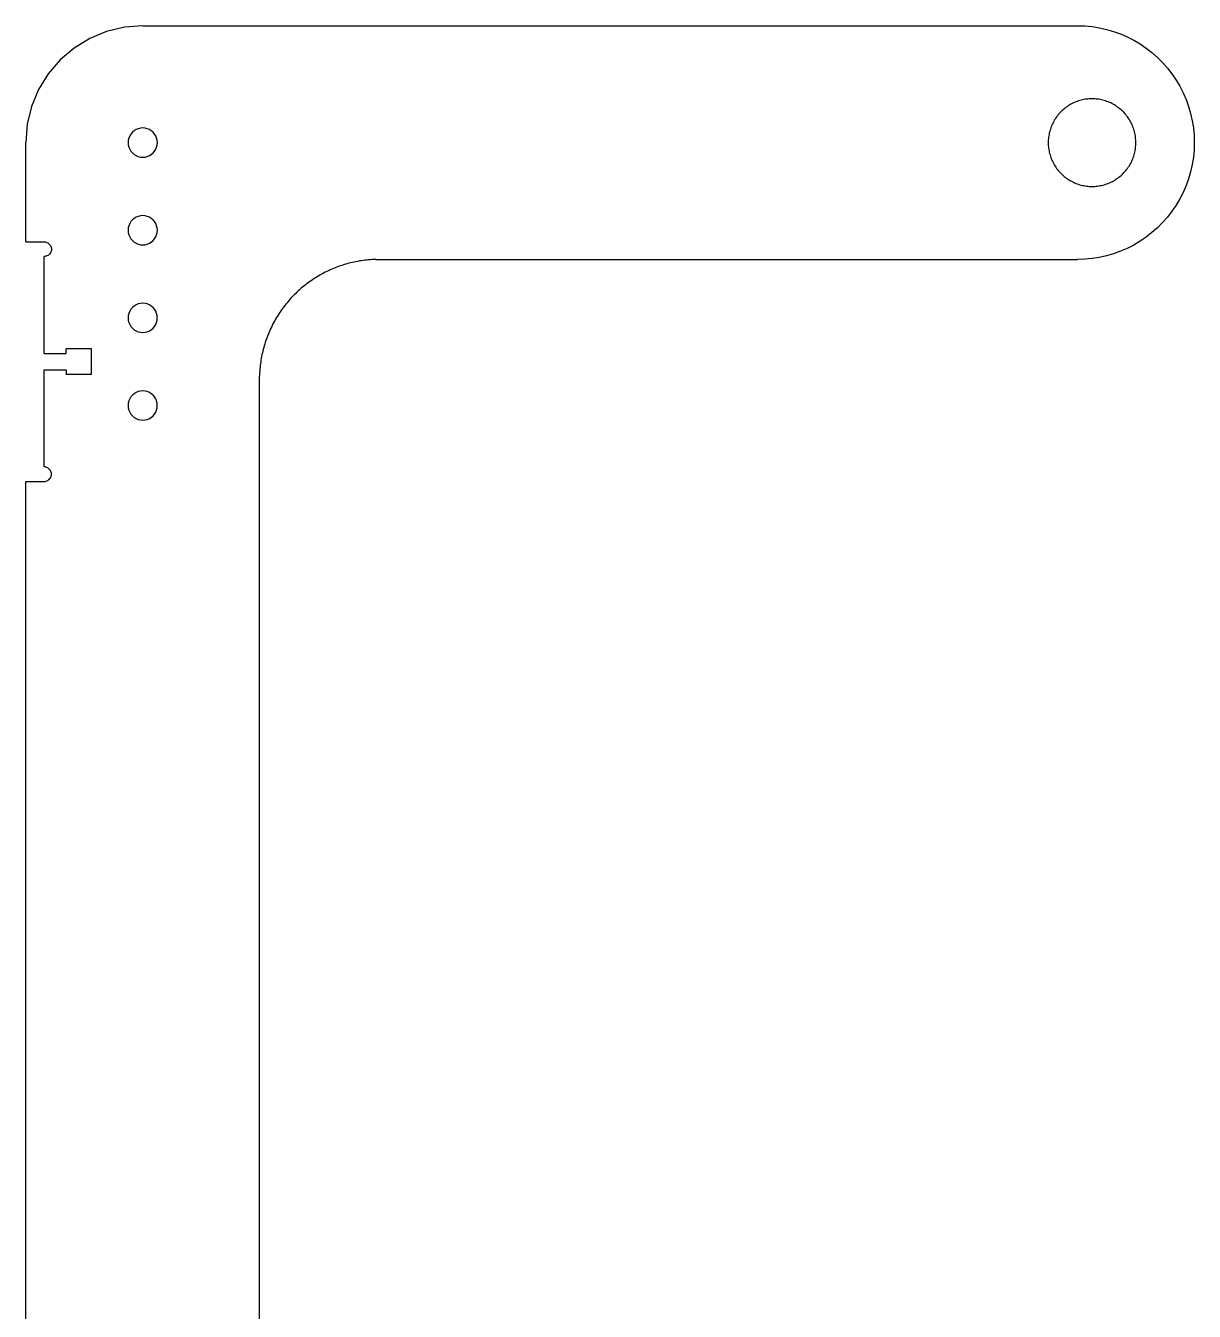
# Model space of a CAD drawing. Extents: x -89 to 89, y -45 to 45.
# Drawn here: x -38.86 to -18.86, y -22.81 to -0.81 of the extents above; entities that cross this region are included whole.
import ezdxf

# ---------------------------------------------------------------- set-up
doc = ezdxf.new("R2010")
doc.units = 0
doc.header["$MEASUREMENT"] = 0
doc.layers.get('0').update_dxf_attribs({"linetype": 'CONTINUOUS'})

msp = doc.modelspace()

# ---------------------------------------------------------------- linework, layer by layer
for p, q in [((-37.172, -0.835), (-37.477, -0.909)), ((-36.859, -0.811), (-37.172, -0.835)), ((-36.859, -0.811), (-20.859, -0.811)), ((-20.859, -0.811), (-20.733, -0.815)), ((-20.733, -0.815), (-20.608, -0.827)), ((-20.608, -0.827), (-20.484, -0.847)), ((-20.484, -0.847), (-20.362, -0.874)), ((-20.362, -0.874), (-20.241, -0.909)), ((-37.767, -1.029), (-38.035, -1.193)), ((-37.477, -0.909), (-37.767, -1.029)), ((-20.241, -0.909), (-20.123, -0.952)), ((-20.123, -0.952), (-20.008, -1.002)), ((-20.008, -1.002), (-19.896, -1.059)), ((-19.896, -1.059), (-19.787, -1.123)), ((-38.035, -1.193), (-38.273, -1.396)), ((-19.787, -1.123), (-19.684, -1.193)), ((-19.684, -1.193), (-19.584, -1.27)), ((-19.584, -1.27), (-19.49, -1.353)), ((-38.273, -1.396), (-38.477, -1.635)), ((-19.49, -1.353), (-19.401, -1.442)), ((-19.401, -1.442), (-19.318, -1.536)), ((-19.318, -1.536), (-19.241, -1.636)), ((-38.477, -1.635), (-38.641, -1.903)), ((-19.241, -1.636), (-19.17, -1.74)), ((-19.17, -1.74), (-19.107, -1.848)), ((-38.641, -1.903), (-38.761, -2.193)), ((-19.107, -1.848), (-19.049, -1.96)), ((-19.049, -1.96), (-19, -2.075)), ((-38.761, -2.193), (-38.835, -2.498)), ((-21.031, -2.191), (-21.05, -2.204)), ((-21.011, -2.178), (-21.031, -2.191)), ((-20.991, -2.166), (-21.011, -2.178)), ((-20.97, -2.154), (-20.991, -2.166)), ((-20.95, -2.143), (-20.97, -2.154)), ((-20.928, -2.133), (-20.95, -2.143)), ((-20.907, -2.123), (-20.928, -2.133)), ((-20.885, -2.114), (-20.907, -2.123)), ((-20.863, -2.106), (-20.885, -2.114)), ((-20.841, -2.098), (-20.863, -2.106)), ((-20.818, -2.091), (-20.841, -2.098)), ((-20.796, -2.085), (-20.818, -2.091)), ((-20.773, -2.079), (-20.796, -2.085)), ((-20.75, -2.075), (-20.773, -2.079)), ((-20.726, -2.07), (-20.75, -2.075)), ((-20.703, -2.067), (-20.726, -2.07)), ((-20.68, -2.065), (-20.703, -2.067)), ((-20.656, -2.063), (-20.68, -2.065)), ((-20.633, -2.062), (-20.656, -2.063)), ((-20.609, -2.061), (-20.633, -2.062)), ((-20.586, -2.062), (-20.609, -2.061)), ((-20.562, -2.063), (-20.586, -2.062)), ((-20.539, -2.065), (-20.562, -2.063)), ((-20.515, -2.067), (-20.539, -2.065)), ((-20.492, -2.07), (-20.515, -2.067)), ((-20.469, -2.075), (-20.492, -2.07)), ((-20.446, -2.079), (-20.469, -2.075)), ((-20.423, -2.085), (-20.446, -2.079)), ((-20.4, -2.091), (-20.423, -2.085)), ((-20.377, -2.098), (-20.4, -2.091)), ((-20.355, -2.106), (-20.377, -2.098)), ((-20.333, -2.114), (-20.355, -2.106)), ((-20.311, -2.123), (-20.333, -2.114)), ((-20.29, -2.133), (-20.311, -2.123)), ((-20.269, -2.143), (-20.29, -2.133)), ((-20.248, -2.154), (-20.269, -2.143)), ((-20.227, -2.166), (-20.248, -2.154)), ((-20.207, -2.178), (-20.227, -2.166)), ((-20.188, -2.191), (-20.207, -2.178)), ((-20.168, -2.205), (-20.188, -2.191)), ((-19, -2.075), (-18.957, -2.193)), ((-18.957, -2.193), (-18.922, -2.314)), ((-21.242, -2.409), (-21.255, -2.429)), ((-21.229, -2.39), (-21.242, -2.409)), ((-21.216, -2.37), (-21.229, -2.39)), ((-21.202, -2.352), (-21.216, -2.37)), ((-21.187, -2.333), (-21.202, -2.352)), ((-21.172, -2.315), (-21.187, -2.333)), ((-21.156, -2.298), (-21.172, -2.315)), ((-21.139, -2.281), (-21.156, -2.298)), ((-21.123, -2.264), (-21.139, -2.281)), ((-21.105, -2.249), (-21.123, -2.264)), ((-21.087, -2.233), (-21.105, -2.249)), ((-21.069, -2.219), (-21.087, -2.233)), ((-21.05, -2.204), (-21.069, -2.219)), ((-20.149, -2.219), (-20.168, -2.205)), ((-20.131, -2.233), (-20.149, -2.219)), ((-20.113, -2.249), (-20.131, -2.233)), ((-20.096, -2.265), (-20.113, -2.249)), ((-20.079, -2.281), (-20.096, -2.265)), ((-20.062, -2.298), (-20.079, -2.281)), ((-20.047, -2.315), (-20.062, -2.298)), ((-20.031, -2.333), (-20.047, -2.315)), ((-20.017, -2.352), (-20.031, -2.333)), ((-20.002, -2.37), (-20.017, -2.352)), ((-19.989, -2.39), (-20.002, -2.37)), ((-19.976, -2.409), (-19.989, -2.39)), ((-19.964, -2.43), (-19.976, -2.409)), ((-18.922, -2.314), (-18.895, -2.437)), ((-38.835, -2.498), (-38.859, -2.811)), ((-37.036, -2.634), (-37.062, -2.664)), ((-37.006, -2.608), (-37.036, -2.634)), ((-36.973, -2.588), (-37.006, -2.608)), ((-36.937, -2.573), (-36.973, -2.588)), ((-36.898, -2.564), (-36.937, -2.573)), ((-36.859, -2.561), (-36.898, -2.564)), ((-36.82, -2.564), (-36.859, -2.561)), ((-36.782, -2.573), (-36.82, -2.564)), ((-36.746, -2.588), (-36.782, -2.573)), ((-36.712, -2.608), (-36.746, -2.588)), ((-36.682, -2.634), (-36.712, -2.608)), ((-36.657, -2.664), (-36.682, -2.634)), ((-21.336, -2.625), (-21.341, -2.648)), ((-21.329, -2.602), (-21.336, -2.625)), ((-21.322, -2.579), (-21.329, -2.602)), ((-21.315, -2.557), (-21.322, -2.579)), ((-21.307, -2.535), (-21.315, -2.557)), ((-21.297, -2.513), (-21.307, -2.535)), ((-21.288, -2.492), (-21.297, -2.513)), ((-21.277, -2.471), (-21.288, -2.492)), ((-21.266, -2.45), (-21.277, -2.471)), ((-21.255, -2.429), (-21.266, -2.45)), ((-19.952, -2.45), (-19.964, -2.43)), ((-19.941, -2.471), (-19.952, -2.45)), ((-19.931, -2.492), (-19.941, -2.471)), ((-19.921, -2.513), (-19.931, -2.492)), ((-19.912, -2.535), (-19.921, -2.513)), ((-19.904, -2.557), (-19.912, -2.535)), ((-19.896, -2.58), (-19.904, -2.557)), ((-19.889, -2.602), (-19.896, -2.58)), ((-19.883, -2.625), (-19.889, -2.602)), ((-19.877, -2.648), (-19.883, -2.625)), ((-18.895, -2.437), (-18.875, -2.561)), ((-18.875, -2.561), (-18.863, -2.686)), ((-38.859, -4.511), (-38.859, -2.811)), ((-37.106, -2.771), (-37.109, -2.811)), ((-37.109, -2.811), (-37.106, -2.85)), ((-37.097, -2.733), (-37.106, -2.771)), ((-37.106, -2.85), (-37.097, -2.888)), ((-37.082, -2.697), (-37.097, -2.733)), ((-37.062, -2.664), (-37.082, -2.697)), ((-36.637, -2.697), (-36.657, -2.664)), ((-36.621, -2.733), (-36.637, -2.697)), ((-36.622, -2.888), (-36.612, -2.85)), ((-36.612, -2.772), (-36.621, -2.733)), ((-36.609, -2.811), (-36.612, -2.772)), ((-36.612, -2.85), (-36.609, -2.811)), ((-21.358, -2.764), (-21.359, -2.788)), ((-21.359, -2.788), (-21.359, -2.811)), ((-21.359, -2.811), (-21.359, -2.835)), ((-21.359, -2.835), (-21.358, -2.858)), ((-21.356, -2.741), (-21.358, -2.764)), ((-21.358, -2.858), (-21.356, -2.882)), ((-21.353, -2.717), (-21.356, -2.741)), ((-21.35, -2.694), (-21.353, -2.717)), ((-21.346, -2.671), (-21.35, -2.694)), ((-21.341, -2.648), (-21.346, -2.671)), ((-19.872, -2.671), (-19.877, -2.648)), ((-19.868, -2.694), (-19.872, -2.671)), ((-19.865, -2.717), (-19.868, -2.694)), ((-19.863, -2.741), (-19.865, -2.717)), ((-19.861, -2.764), (-19.863, -2.741)), ((-19.863, -2.882), (-19.861, -2.858)), ((-19.86, -2.788), (-19.861, -2.764)), ((-19.861, -2.858), (-19.86, -2.835)), ((-19.859, -2.811), (-19.86, -2.788)), ((-19.86, -2.835), (-19.859, -2.811)), ((-18.863, -2.686), (-18.859, -2.811)), ((-18.859, -2.811), (-18.863, -2.937)), ((-37.097, -2.888), (-37.082, -2.924)), ((-37.082, -2.924), (-37.062, -2.958)), ((-37.062, -2.958), (-37.036, -2.987)), ((-37.036, -2.987), (-37.006, -3.013)), ((-37.006, -3.013), (-36.973, -3.033)), ((-36.973, -3.033), (-36.937, -3.048)), ((-36.937, -3.048), (-36.898, -3.058)), ((-36.898, -3.058), (-36.859, -3.061)), ((-36.859, -3.061), (-36.82, -3.058)), ((-36.82, -3.058), (-36.782, -3.048)), ((-36.782, -3.048), (-36.746, -3.033)), ((-36.746, -3.033), (-36.712, -3.013)), ((-36.712, -3.013), (-36.683, -2.987)), ((-36.683, -2.987), (-36.657, -2.958)), ((-36.657, -2.958), (-36.637, -2.924)), ((-36.637, -2.924), (-36.622, -2.888)), ((-21.356, -2.882), (-21.353, -2.905)), ((-21.353, -2.905), (-21.35, -2.929)), ((-21.35, -2.929), (-21.346, -2.952)), ((-21.346, -2.952), (-21.341, -2.975)), ((-21.341, -2.975), (-21.336, -2.998)), ((-21.336, -2.998), (-21.329, -3.02)), ((-21.329, -3.02), (-21.323, -3.043)), ((-21.323, -3.043), (-21.315, -3.065)), ((-21.315, -3.065), (-21.307, -3.087)), ((-19.912, -3.087), (-19.904, -3.065)), ((-19.904, -3.065), (-19.896, -3.043)), ((-19.896, -3.043), (-19.889, -3.021)), ((-19.889, -3.021), (-19.883, -2.998)), ((-19.883, -2.998), (-19.877, -2.975)), ((-19.877, -2.975), (-19.872, -2.952)), ((-19.872, -2.952), (-19.868, -2.929)), ((-19.868, -2.929), (-19.865, -2.905)), ((-19.865, -2.905), (-19.863, -2.882)), ((-18.875, -3.062), (-18.895, -3.186)), ((-18.863, -2.937), (-18.875, -3.062)), ((-21.307, -3.087), (-21.298, -3.109)), ((-21.298, -3.109), (-21.288, -3.131)), ((-21.288, -3.131), (-21.277, -3.152)), ((-21.277, -3.152), (-21.266, -3.173)), ((-21.266, -3.173), (-21.255, -3.193)), ((-21.255, -3.193), (-21.242, -3.213)), ((-21.242, -3.213), (-21.23, -3.233)), ((-21.23, -3.233), (-21.216, -3.252)), ((-21.216, -3.252), (-21.202, -3.271)), ((-21.202, -3.271), (-21.187, -3.289)), ((-21.187, -3.289), (-21.172, -3.307)), ((-20.047, -3.307), (-20.031, -3.289)), ((-20.031, -3.289), (-20.017, -3.271)), ((-20.017, -3.271), (-20.002, -3.252)), ((-20.002, -3.252), (-19.989, -3.233)), ((-19.989, -3.233), (-19.976, -3.213)), ((-19.976, -3.213), (-19.964, -3.193)), ((-19.964, -3.193), (-19.952, -3.173)), ((-19.952, -3.173), (-19.941, -3.152)), ((-19.941, -3.152), (-19.931, -3.131)), ((-19.931, -3.131), (-19.921, -3.109)), ((-19.921, -3.109), (-19.912, -3.087)), ((-18.895, -3.186), (-18.922, -3.309)), ((-21.172, -3.307), (-21.156, -3.325)), ((-21.156, -3.325), (-21.14, -3.342)), ((-21.14, -3.342), (-21.123, -3.358)), ((-21.123, -3.358), (-21.105, -3.374)), ((-21.105, -3.374), (-21.087, -3.389)), ((-21.087, -3.389), (-21.069, -3.404)), ((-21.069, -3.404), (-21.05, -3.418)), ((-21.05, -3.418), (-21.031, -3.432)), ((-21.031, -3.432), (-21.011, -3.444)), ((-21.011, -3.444), (-20.991, -3.457)), ((-20.991, -3.457), (-20.971, -3.468)), ((-20.971, -3.468), (-20.95, -3.479)), ((-20.95, -3.479), (-20.929, -3.49)), ((-20.929, -3.49), (-20.907, -3.5)), ((-20.907, -3.5), (-20.885, -3.509)), ((-20.885, -3.509), (-20.863, -3.517)), ((-20.863, -3.517), (-20.841, -3.525)), ((-20.377, -3.525), (-20.355, -3.517)), ((-20.355, -3.517), (-20.333, -3.509)), ((-20.333, -3.509), (-20.311, -3.5)), ((-20.311, -3.5), (-20.29, -3.49)), ((-20.29, -3.49), (-20.269, -3.48)), ((-20.269, -3.48), (-20.248, -3.469)), ((-20.248, -3.469), (-20.227, -3.457)), ((-20.227, -3.457), (-20.207, -3.445)), ((-20.207, -3.445), (-20.188, -3.432)), ((-20.188, -3.432), (-20.168, -3.418)), ((-20.168, -3.418), (-20.15, -3.404)), ((-20.15, -3.404), (-20.131, -3.389)), ((-20.131, -3.389), (-20.113, -3.374)), ((-20.113, -3.374), (-20.096, -3.358)), ((-20.096, -3.358), (-20.079, -3.342)), ((-20.079, -3.342), (-20.063, -3.325)), ((-20.063, -3.325), (-20.047, -3.307)), ((-18.957, -3.429), (-19, -3.548)), ((-18.922, -3.309), (-18.957, -3.429)), ((-20.841, -3.525), (-20.819, -3.531)), ((-20.819, -3.531), (-20.796, -3.538)), ((-20.796, -3.538), (-20.773, -3.543)), ((-20.773, -3.543), (-20.75, -3.548)), ((-20.75, -3.548), (-20.727, -3.552)), ((-20.727, -3.552), (-20.703, -3.555)), ((-20.703, -3.555), (-20.68, -3.558)), ((-20.68, -3.558), (-20.656, -3.56)), ((-20.656, -3.56), (-20.633, -3.561)), ((-20.633, -3.561), (-20.609, -3.561)), ((-20.609, -3.561), (-20.586, -3.561)), ((-20.586, -3.561), (-20.562, -3.56)), ((-20.562, -3.56), (-20.539, -3.558)), ((-20.539, -3.558), (-20.515, -3.555)), ((-20.515, -3.555), (-20.492, -3.552)), ((-20.492, -3.552), (-20.469, -3.548)), ((-20.469, -3.548), (-20.446, -3.543)), ((-20.446, -3.543), (-20.423, -3.538)), ((-20.423, -3.538), (-20.4, -3.531)), ((-20.4, -3.531), (-20.377, -3.525)), ((-19.05, -3.663), (-19.107, -3.775)), ((-19, -3.548), (-19.05, -3.663)), ((-19.171, -3.883), (-19.241, -3.987)), ((-19.107, -3.775), (-19.171, -3.883)), ((-37.062, -4.164), (-37.082, -4.197)), ((-37.036, -4.134), (-37.062, -4.164)), ((-37.006, -4.108), (-37.036, -4.134)), ((-36.973, -4.088), (-37.006, -4.108)), ((-36.937, -4.073), (-36.973, -4.088)), ((-36.898, -4.064), (-36.937, -4.073)), ((-36.859, -4.061), (-36.898, -4.064)), ((-36.82, -4.064), (-36.859, -4.061)), ((-36.782, -4.073), (-36.82, -4.064)), ((-36.746, -4.088), (-36.782, -4.073)), ((-36.712, -4.108), (-36.746, -4.088)), ((-36.683, -4.134), (-36.712, -4.108)), ((-36.657, -4.164), (-36.683, -4.134)), ((-36.637, -4.197), (-36.657, -4.164)), ((-19.318, -4.086), (-19.401, -4.18)), ((-19.241, -3.987), (-19.318, -4.086)), ((-37.106, -4.271), (-37.109, -4.311)), ((-37.109, -4.311), (-37.106, -4.35)), ((-37.097, -4.233), (-37.106, -4.271)), ((-37.106, -4.35), (-37.097, -4.388)), ((-37.082, -4.197), (-37.097, -4.233)), ((-37.097, -4.388), (-37.082, -4.424)), ((-36.622, -4.233), (-36.637, -4.197)), ((-36.637, -4.424), (-36.622, -4.388)), ((-36.612, -4.272), (-36.622, -4.233)), ((-36.622, -4.388), (-36.612, -4.35)), ((-36.609, -4.311), (-36.612, -4.272)), ((-36.612, -4.35), (-36.609, -4.311)), ((-19.585, -4.352), (-19.684, -4.429)), ((-19.49, -4.269), (-19.585, -4.352)), ((-19.401, -4.18), (-19.49, -4.269)), ((-38.859, -4.511), (-38.547, -4.511)), ((-38.547, -4.511), (-38.531, -4.512)), ((-38.531, -4.512), (-38.515, -4.515)), ((-38.515, -4.515), (-38.499, -4.52)), ((-38.499, -4.52), (-38.484, -4.527)), ((-38.484, -4.527), (-38.471, -4.536)), ((-38.471, -4.536), (-38.459, -4.547)), ((-38.459, -4.547), (-38.448, -4.559)), ((-38.448, -4.559), (-38.439, -4.573)), ((-38.439, -4.573), (-38.431, -4.588)), ((-38.431, -4.588), (-38.426, -4.603)), ((-38.426, -4.603), (-38.423, -4.619)), ((-38.423, -4.619), (-38.422, -4.636)), ((-37.082, -4.424), (-37.062, -4.458)), ((-37.062, -4.458), (-37.036, -4.487)), ((-37.036, -4.487), (-37.006, -4.513)), ((-37.006, -4.513), (-36.973, -4.533)), ((-36.973, -4.533), (-36.937, -4.548)), ((-36.937, -4.548), (-36.899, -4.558)), ((-36.899, -4.558), (-36.859, -4.561)), ((-36.859, -4.561), (-36.82, -4.558)), ((-36.82, -4.558), (-36.782, -4.548)), ((-36.782, -4.548), (-36.746, -4.533)), ((-36.746, -4.533), (-36.712, -4.513)), ((-36.712, -4.513), (-36.683, -4.487)), ((-36.683, -4.487), (-36.657, -4.458)), ((-36.657, -4.458), (-36.637, -4.424)), ((-19.896, -4.564), (-20.008, -4.621)), ((-19.788, -4.5), (-19.896, -4.564)), ((-19.684, -4.429), (-19.788, -4.5)), ((-38.531, -4.759), (-38.547, -4.761)), ((-38.547, -6.42), (-38.547, -4.761)), ((-38.515, -4.756), (-38.531, -4.759)), ((-38.499, -4.751), (-38.515, -4.756)), ((-38.484, -4.744), (-38.499, -4.751)), ((-38.471, -4.735), (-38.484, -4.744)), ((-38.459, -4.724), (-38.471, -4.735)), ((-38.448, -4.712), (-38.459, -4.724)), ((-38.439, -4.698), (-38.448, -4.712)), ((-38.431, -4.683), (-38.439, -4.698)), ((-38.426, -4.668), (-38.431, -4.683)), ((-38.423, -4.652), (-38.426, -4.668)), ((-38.422, -4.636), (-38.423, -4.652)), ((-33.148, -4.837), (-33.178, -4.843)), ((-33.117, -4.833), (-33.148, -4.837)), ((-33.086, -4.828), (-33.117, -4.833)), ((-33.055, -4.824), (-33.086, -4.828)), ((-33.024, -4.821), (-33.055, -4.824)), ((-32.993, -4.818), (-33.024, -4.821)), ((-32.962, -4.815), (-32.993, -4.818)), ((-32.931, -4.813), (-32.962, -4.815)), ((-32.9, -4.811), (-32.931, -4.813)), ((-32.869, -4.81), (-32.9, -4.811)), ((-32.869, -4.81), (-20.859, -4.811)), ((-20.734, -4.807), (-20.859, -4.811)), ((-20.609, -4.796), (-20.734, -4.807)), ((-20.485, -4.776), (-20.609, -4.796)), ((-20.362, -4.748), (-20.485, -4.776)), ((-20.241, -4.713), (-20.362, -4.748)), ((-20.123, -4.671), (-20.241, -4.713)), ((-20.008, -4.621), (-20.123, -4.671)), ((-33.792, -5.06), (-33.819, -5.075)), ((-33.765, -5.045), (-33.792, -5.06)), ((-33.737, -5.031), (-33.765, -5.045)), ((-33.709, -5.017), (-33.737, -5.031)), ((-33.681, -5.004), (-33.709, -5.017)), ((-33.653, -4.991), (-33.681, -5.004)), ((-33.624, -4.978), (-33.653, -4.991)), ((-33.595, -4.966), (-33.624, -4.978)), ((-33.567, -4.954), (-33.595, -4.966)), ((-33.538, -4.943), (-33.567, -4.954)), ((-33.508, -4.932), (-33.538, -4.943)), ((-33.479, -4.922), (-33.508, -4.932)), ((-33.45, -4.912), (-33.479, -4.922)), ((-33.42, -4.902), (-33.45, -4.912)), ((-33.39, -4.893), (-33.42, -4.902)), ((-33.36, -4.885), (-33.39, -4.893)), ((-33.33, -4.877), (-33.36, -4.885)), ((-33.3, -4.869), (-33.33, -4.877)), ((-33.27, -4.862), (-33.3, -4.869)), ((-33.239, -4.855), (-33.27, -4.862)), ((-33.209, -4.849), (-33.239, -4.855)), ((-33.178, -4.843), (-33.209, -4.849)), ((-34.102, -5.267), (-34.126, -5.287)), ((-34.077, -5.248), (-34.102, -5.267)), ((-34.053, -5.229), (-34.077, -5.248)), ((-34.028, -5.21), (-34.053, -5.229)), ((-34.003, -5.192), (-34.028, -5.21)), ((-33.977, -5.174), (-34.003, -5.192)), ((-33.952, -5.157), (-33.977, -5.174)), ((-33.926, -5.139), (-33.952, -5.157)), ((-33.899, -5.123), (-33.926, -5.139)), ((-33.873, -5.106), (-33.899, -5.123)), ((-33.846, -5.09), (-33.873, -5.106)), ((-33.819, -5.075), (-33.846, -5.09)), ((-34.328, -5.481), (-34.349, -5.504)), ((-34.307, -5.458), (-34.328, -5.481)), ((-34.285, -5.436), (-34.307, -5.458)), ((-34.263, -5.413), (-34.285, -5.436)), ((-34.241, -5.391), (-34.263, -5.413)), ((-34.219, -5.37), (-34.241, -5.391)), ((-34.196, -5.349), (-34.219, -5.37)), ((-34.173, -5.328), (-34.196, -5.349)), ((-34.15, -5.307), (-34.173, -5.328)), ((-34.126, -5.287), (-34.15, -5.307)), ((-37.082, -5.697), (-37.097, -5.733)), ((-37.062, -5.664), (-37.082, -5.697)), ((-37.036, -5.634), (-37.062, -5.664)), ((-37.006, -5.608), (-37.036, -5.634)), ((-36.973, -5.588), (-37.006, -5.608)), ((-36.937, -5.573), (-36.973, -5.588)), ((-36.899, -5.564), (-36.937, -5.573)), ((-36.859, -5.561), (-36.899, -5.564)), ((-36.82, -5.564), (-36.859, -5.561)), ((-36.782, -5.573), (-36.82, -5.564)), ((-36.746, -5.588), (-36.782, -5.573)), ((-36.713, -5.608), (-36.746, -5.588)), ((-36.683, -5.634), (-36.713, -5.608)), ((-36.657, -5.664), (-36.683, -5.634)), ((-36.637, -5.697), (-36.657, -5.664)), ((-36.622, -5.733), (-36.637, -5.697)), ((-34.502, -5.7), (-34.519, -5.726)), ((-34.484, -5.675), (-34.502, -5.7)), ((-34.466, -5.65), (-34.484, -5.675)), ((-34.447, -5.625), (-34.466, -5.65)), ((-34.428, -5.6), (-34.447, -5.625)), ((-34.409, -5.576), (-34.428, -5.6)), ((-34.389, -5.551), (-34.409, -5.576)), ((-34.369, -5.528), (-34.389, -5.551)), ((-34.349, -5.504), (-34.369, -5.528)), ((-37.106, -5.771), (-37.11, -5.811)), ((-37.11, -5.811), (-37.106, -5.85)), ((-37.097, -5.733), (-37.106, -5.771)), ((-37.106, -5.85), (-37.097, -5.888)), ((-37.097, -5.888), (-37.082, -5.924)), ((-37.082, -5.924), (-37.062, -5.958)), ((-36.657, -5.958), (-36.637, -5.924)), ((-36.637, -5.924), (-36.622, -5.888)), ((-36.613, -5.772), (-36.622, -5.733)), ((-36.622, -5.888), (-36.613, -5.85)), ((-36.61, -5.811), (-36.613, -5.772)), ((-36.613, -5.85), (-36.61, -5.811)), ((-34.63, -5.914), (-34.644, -5.942)), ((-34.615, -5.886), (-34.63, -5.914)), ((-34.6, -5.859), (-34.615, -5.886)), ((-34.585, -5.832), (-34.6, -5.859)), ((-34.569, -5.805), (-34.585, -5.832)), ((-34.553, -5.779), (-34.569, -5.805)), ((-34.536, -5.752), (-34.553, -5.779)), ((-34.519, -5.726), (-34.536, -5.752)), ((-37.062, -5.958), (-37.036, -5.987)), ((-37.036, -5.987), (-37.006, -6.013)), ((-37.006, -6.013), (-36.973, -6.033)), ((-36.973, -6.033), (-36.937, -6.048)), ((-36.937, -6.048), (-36.899, -6.058)), ((-36.899, -6.058), (-36.86, -6.061)), ((-36.86, -6.061), (-36.82, -6.058)), ((-36.82, -6.058), (-36.782, -6.048)), ((-36.782, -6.048), (-36.746, -6.033)), ((-36.746, -6.033), (-36.713, -6.013)), ((-36.713, -6.013), (-36.683, -5.987)), ((-36.683, -5.987), (-36.657, -5.958)), ((-34.731, -6.141), (-34.742, -6.17)), ((-34.72, -6.112), (-34.731, -6.141)), ((-34.708, -6.083), (-34.72, -6.112)), ((-34.696, -6.054), (-34.708, -6.083)), ((-34.684, -6.026), (-34.696, -6.054)), ((-34.671, -5.998), (-34.684, -6.026)), ((-34.657, -5.969), (-34.671, -5.998)), ((-34.644, -5.942), (-34.657, -5.969)), ((-38.172, -6.42), (-38.172, -6.342)), ((-37.735, -6.342), (-38.172, -6.342)), ((-37.735, -6.779), (-37.735, -6.342)), ((-34.804, -6.379), (-34.811, -6.409)), ((-34.796, -6.349), (-34.804, -6.379)), ((-34.788, -6.319), (-34.796, -6.349)), ((-34.78, -6.289), (-34.788, -6.319)), ((-34.771, -6.259), (-34.78, -6.289)), ((-34.762, -6.229), (-34.771, -6.259)), ((-34.752, -6.2), (-34.762, -6.229)), ((-34.742, -6.17), (-34.752, -6.2)), ((-38.547, -6.42), (-38.172, -6.42)), ((-34.844, -6.593), (-34.848, -6.624)), ((-34.839, -6.562), (-34.844, -6.593)), ((-34.835, -6.532), (-34.839, -6.562)), ((-34.829, -6.501), (-34.835, -6.532)), ((-34.824, -6.47), (-34.829, -6.501)), ((-34.818, -6.44), (-34.824, -6.47)), ((-34.811, -6.409), (-34.818, -6.44)), ((-38.547, -6.701), (-38.172, -6.701)), ((-38.547, -8.361), (-38.547, -6.701)), ((-38.172, -6.701), (-38.172, -6.779)), ((-37.735, -6.779), (-38.172, -6.779)), ((-34.863, -38.81), (-34.861, -6.81)), ((-34.86, -6.779), (-34.861, -6.81)), ((-34.858, -6.748), (-34.86, -6.779)), ((-34.856, -6.717), (-34.858, -6.748)), ((-34.854, -6.686), (-34.856, -6.717)), ((-34.851, -6.655), (-34.854, -6.686)), ((-34.848, -6.624), (-34.851, -6.655)), ((-37.097, -7.233), (-37.107, -7.271)), ((-37.082, -7.197), (-37.097, -7.233)), ((-37.062, -7.164), (-37.082, -7.197)), ((-37.036, -7.134), (-37.062, -7.164)), ((-37.007, -7.108), (-37.036, -7.134)), ((-36.973, -7.088), (-37.007, -7.108)), ((-36.937, -7.073), (-36.973, -7.088)), ((-36.899, -7.064), (-36.937, -7.073)), ((-36.86, -7.061), (-36.899, -7.064)), ((-36.82, -7.064), (-36.86, -7.061)), ((-36.782, -7.073), (-36.82, -7.064)), ((-36.746, -7.088), (-36.782, -7.073)), ((-36.713, -7.108), (-36.746, -7.088)), ((-36.683, -7.134), (-36.713, -7.108)), ((-36.657, -7.164), (-36.683, -7.134)), ((-36.637, -7.197), (-36.657, -7.164)), ((-36.622, -7.233), (-36.637, -7.197)), ((-36.613, -7.272), (-36.622, -7.233)), ((-37.107, -7.271), (-37.11, -7.311)), ((-37.11, -7.311), (-37.107, -7.35)), ((-37.107, -7.35), (-37.097, -7.388)), ((-37.097, -7.388), (-37.082, -7.424)), ((-37.082, -7.424), (-37.062, -7.458)), ((-37.062, -7.458), (-37.036, -7.487)), ((-36.683, -7.487), (-36.657, -7.458)), ((-36.657, -7.458), (-36.637, -7.424)), ((-36.637, -7.424), (-36.622, -7.388)), ((-36.622, -7.388), (-36.613, -7.35)), ((-36.61, -7.311), (-36.613, -7.272)), ((-36.613, -7.35), (-36.61, -7.311)), ((-37.036, -7.487), (-37.007, -7.513)), ((-37.007, -7.513), (-36.973, -7.533)), ((-36.973, -7.533), (-36.937, -7.548)), ((-36.937, -7.548), (-36.899, -7.558)), ((-36.899, -7.558), (-36.86, -7.561)), ((-36.86, -7.561), (-36.821, -7.558)), ((-36.821, -7.558), (-36.782, -7.548)), ((-36.782, -7.548), (-36.746, -7.533)), ((-36.746, -7.533), (-36.713, -7.513)), ((-36.713, -7.513), (-36.683, -7.487)), ((-38.531, -8.362), (-38.547, -8.361)), ((-38.515, -8.365), (-38.531, -8.362)), ((-38.499, -8.37), (-38.515, -8.365)), ((-38.485, -8.377), (-38.499, -8.37)), ((-38.471, -8.386), (-38.485, -8.377)), ((-38.459, -8.397), (-38.471, -8.386)), ((-38.471, -8.585), (-38.459, -8.574)), ((-38.448, -8.409), (-38.459, -8.397)), ((-38.459, -8.574), (-38.448, -8.562)), ((-38.439, -8.423), (-38.448, -8.409)), ((-38.448, -8.562), (-38.439, -8.548)), ((-38.432, -8.438), (-38.439, -8.423)), ((-38.439, -8.548), (-38.432, -8.533)), ((-38.426, -8.453), (-38.432, -8.438)), ((-38.432, -8.533), (-38.426, -8.518)), ((-38.423, -8.469), (-38.426, -8.453)), ((-38.426, -8.518), (-38.423, -8.502)), ((-38.422, -8.486), (-38.423, -8.469)), ((-38.423, -8.502), (-38.422, -8.486)), ((-38.862, -40.263), (-38.86, -8.611)), ((-38.86, -8.611), (-38.547, -8.611)), ((-38.547, -8.611), (-38.531, -8.609)), ((-38.531, -8.609), (-38.515, -8.606)), ((-38.515, -8.606), (-38.499, -8.601)), ((-38.499, -8.601), (-38.485, -8.594)), ((-38.485, -8.594), (-38.471, -8.585))]:
    msp.add_line(p, q)

doc.saveas('drawing.dxf')
